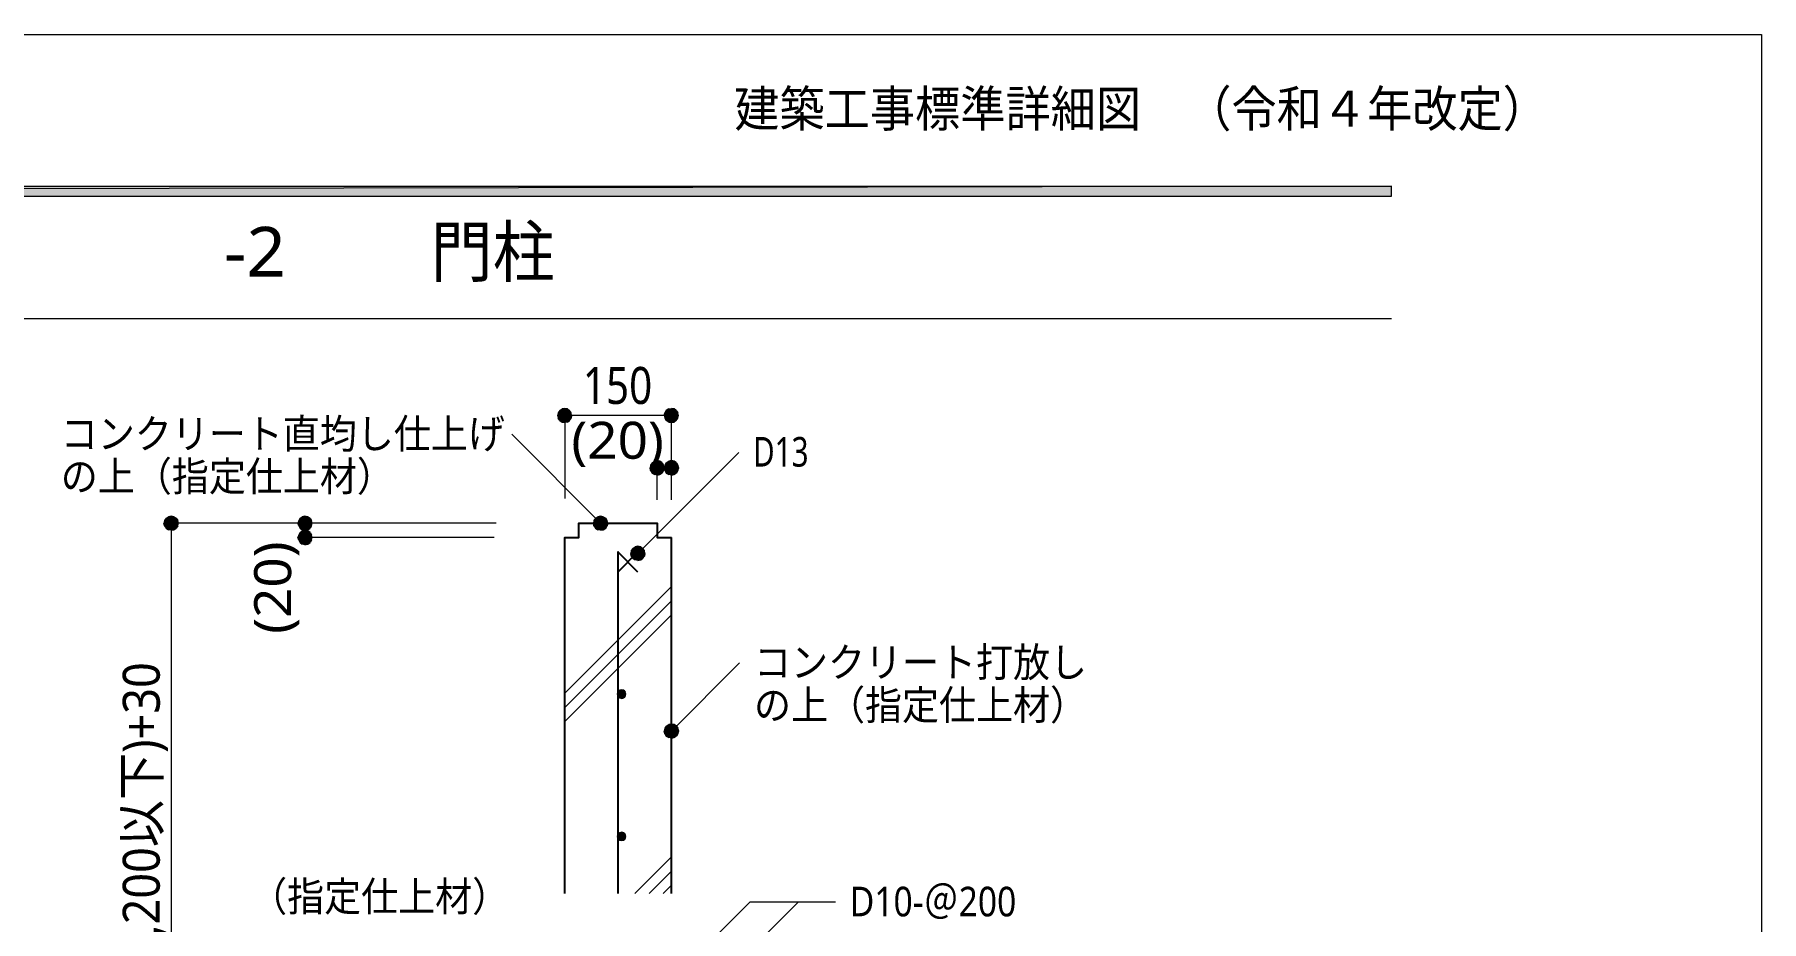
# Model space of a CAD drawing. Header units: millimetres. Extents: x 0 to 420, y 0 to 297.
# Drawn here: x 298.9 to 420.2, y 234.7 to 297 of the extents above; entities that cross this region are included whole.
import ezdxf
from ezdxf.enums import TextEntityAlignment as Align

# ---------------------------------------------------------------- set-up
doc = ezdxf.new("R2010")
doc.units = ezdxf.units.MM
doc.styles.add('kst32b', font='NotoSansJP-Variable.ttf')

msp = doc.modelspace()

# ---------------------------------------------------------------- hatches: boundary and pattern name
h = msp.add_hatch(color=7)
h.paths.add_polyline_path([(394.17, 285.62), (394.17, 286.32), (26.18, 285.62), (394.17, 285.62)])
h.paths.add_polyline_path([(394.17, 286.32), (26.18, 285.62), (26.18, 286.32), (394.17, 286.32)])
h = msp.add_hatch(color=7)
h.paths.add_polyline_path([(336.11, 270.7), (335.92, 270.68), (336.11, 270.21), (336.11, 270.7)])
h.paths.add_polyline_path([(335.92, 270.68), (336.11, 270.21), (335.75, 270.55), (335.92, 270.68)])
h.paths.add_polyline_path([(336.11, 270.21), (335.75, 270.55), (335.64, 270.4), (336.11, 270.21)])
h = msp.add_hatch(color=7)
h.paths.add_polyline_path([(336.55, 270.4), (336.44, 270.55), (336.11, 270.21), (336.55, 270.4)])
h.paths.add_polyline_path([(336.44, 270.55), (336.11, 270.21), (336.3, 270.68), (336.44, 270.55)])
h.paths.add_polyline_path([(336.11, 270.21), (336.3, 270.68), (336.11, 270.7), (336.11, 270.21)])
h = msp.add_hatch(color=7)
h.paths.add_polyline_path([(343.24, 270.55), (343.13, 270.4), (343.6, 270.21), (343.24, 270.55)])
h.paths.add_polyline_path([(343.13, 270.4), (343.6, 270.21), (343.09, 270.21), (343.13, 270.4)])
h.paths.add_polyline_path([(343.6, 270.21), (343.09, 270.21), (343.13, 270.02), (343.6, 270.21)])
h = msp.add_hatch(color=7)
h.paths.add_polyline_path([(343.79, 270.68), (343.6, 270.7), (343.6, 270.21), (343.79, 270.68)])
h.paths.add_polyline_path([(343.6, 270.7), (343.6, 270.21), (343.41, 270.68), (343.6, 270.7)])
h.paths.add_polyline_path([(343.6, 270.21), (343.41, 270.68), (343.24, 270.55), (343.6, 270.21)])
h = msp.add_hatch(color=7)
h.paths.add_polyline_path([(344.09, 270.21), (344.06, 270.4), (343.6, 270.21), (344.09, 270.21)])
h.paths.add_polyline_path([(344.06, 270.4), (343.6, 270.21), (343.94, 270.55), (344.06, 270.4)])
h.paths.add_polyline_path([(343.6, 270.21), (343.94, 270.55), (343.79, 270.68), (343.6, 270.21)])
for points in [[(335.64, 270.4), (335.6, 270.21), (336.11, 270.21), (335.64, 270.4)], [(344.06, 270.02), (344.09, 270.21), (343.6, 270.21), (344.06, 270.02)], [(342.79, 267), (342.6, 267.04), (342.6, 266.53), (342.79, 267)], [(343.79, 267), (343.6, 267.04), (343.6, 266.53), (343.79, 267)], [(308.65, 263.1), (308.46, 263.14), (308.46, 262.64), (308.65, 263.1)], [(318.05, 263.1), (317.86, 263.14), (317.86, 262.64), (318.05, 263.1)], [(318.05, 262.11), (317.86, 262.15), (317.86, 261.64), (318.05, 262.11)], [(338.81, 262.17), (338.98, 262.3), (338.62, 262.64), (338.81, 262.17)], [(341.44, 260.07), (341.59, 260.18), (341.25, 260.52), (341.44, 260.07)], [(343.79, 248.5), (343.6, 248.54), (343.6, 248.05), (343.79, 248.5)]]:
    msp.add_hatch(color=7).paths.add_polyline_path(points)
h = msp.add_hatch(color=7)
h.paths.add_polyline_path([(335.6, 270.21), (335.64, 270.02), (336.11, 270.21), (335.6, 270.21)])
h.paths.add_polyline_path([(335.64, 270.02), (336.11, 270.21), (335.75, 269.85), (335.64, 270.02)])
h.paths.add_polyline_path([(336.11, 270.21), (335.75, 269.85), (335.92, 269.75), (336.11, 270.21)])
h = msp.add_hatch(color=7)
h.paths.add_polyline_path([(335.92, 269.75), (336.11, 269.71), (336.11, 270.21), (335.92, 269.75)])
h.paths.add_polyline_path([(336.11, 269.71), (336.11, 270.21), (336.3, 269.75), (336.11, 269.71)])
h.paths.add_polyline_path([(336.11, 270.21), (336.3, 269.75), (336.44, 269.85), (336.11, 270.21)])
h = msp.add_hatch(color=7)
h.paths.add_polyline_path([(336.44, 269.85), (336.55, 270.02), (336.11, 270.21), (336.44, 269.85)])
h.paths.add_polyline_path([(336.55, 270.02), (336.11, 270.21), (336.59, 270.21), (336.55, 270.02)])
h.paths.add_polyline_path([(336.11, 270.21), (336.59, 270.21), (336.55, 270.4), (336.11, 270.21)])
h = msp.add_hatch(color=7)
h.paths.add_polyline_path([(343.13, 270.02), (343.24, 269.85), (343.6, 270.21), (343.13, 270.02)])
h.paths.add_polyline_path([(343.24, 269.85), (343.6, 270.21), (343.41, 269.75), (343.24, 269.85)])
h.paths.add_polyline_path([(343.6, 270.21), (343.41, 269.75), (343.6, 269.71), (343.6, 270.21)])
h = msp.add_hatch(color=7)
h.paths.add_polyline_path([(343.6, 269.71), (343.79, 269.75), (343.6, 270.21), (343.6, 269.71)])
h.paths.add_polyline_path([(343.79, 269.75), (343.6, 270.21), (343.94, 269.85), (343.79, 269.75)])
h.paths.add_polyline_path([(343.6, 270.21), (343.94, 269.85), (344.06, 270.02), (343.6, 270.21)])
h = msp.add_hatch(color=7)
h.paths.add_polyline_path([(342.6, 267.04), (342.41, 267), (342.6, 266.53), (342.6, 267.04)])
h.paths.add_polyline_path([(342.41, 267), (342.6, 266.53), (342.24, 266.89), (342.41, 267)])
h.paths.add_polyline_path([(342.6, 266.53), (342.24, 266.89), (342.14, 266.72), (342.6, 266.53)])
h = msp.add_hatch(color=7)
h.paths.add_polyline_path([(343.09, 266.53), (343.05, 266.72), (342.6, 266.53), (343.09, 266.53)])
h.paths.add_polyline_path([(343.05, 266.72), (342.6, 266.53), (342.94, 266.89), (343.05, 266.72)])
h.paths.add_polyline_path([(342.6, 266.53), (342.94, 266.89), (342.79, 267), (342.6, 266.53)])
h = msp.add_hatch(color=7)
h.paths.add_polyline_path([(343.6, 267.04), (343.41, 267), (343.6, 266.53), (343.6, 267.04)])
h.paths.add_polyline_path([(343.41, 267), (343.6, 266.53), (343.24, 266.89), (343.41, 267)])
h.paths.add_polyline_path([(343.6, 266.53), (343.24, 266.89), (343.13, 266.72), (343.6, 266.53)])
h = msp.add_hatch(color=7)
h.paths.add_polyline_path([(344.11, 266.53), (344.06, 266.72), (343.6, 266.53), (344.11, 266.53)])
h.paths.add_polyline_path([(344.06, 266.72), (343.6, 266.53), (343.96, 266.89), (344.06, 266.72)])
h.paths.add_polyline_path([(343.6, 266.53), (343.96, 266.89), (343.79, 267), (343.6, 266.53)])
h = msp.add_hatch(color=7)
h.paths.add_polyline_path([(342.14, 266.72), (342.1, 266.53), (342.6, 266.53), (342.14, 266.72)])
h.paths.add_polyline_path([(342.1, 266.53), (342.6, 266.53), (342.14, 266.34), (342.1, 266.53)])
h.paths.add_polyline_path([(342.6, 266.53), (342.14, 266.34), (342.24, 266.17), (342.6, 266.53)])
h = msp.add_hatch(color=7)
h.paths.add_polyline_path([(342.24, 266.17), (342.41, 266.07), (342.6, 266.53), (342.24, 266.17)])
h.paths.add_polyline_path([(342.41, 266.07), (342.6, 266.53), (342.6, 266.02), (342.41, 266.07)])
h.paths.add_polyline_path([(342.6, 266.53), (342.6, 266.02), (342.79, 266.07), (342.6, 266.53)])
h = msp.add_hatch(color=7)
h.paths.add_polyline_path([(342.79, 266.07), (342.94, 266.17), (342.6, 266.53), (342.79, 266.07)])
h.paths.add_polyline_path([(342.94, 266.17), (342.6, 266.53), (343.05, 266.34), (342.94, 266.17)])
h.paths.add_polyline_path([(342.6, 266.53), (343.05, 266.34), (343.09, 266.53), (342.6, 266.53)])
h = msp.add_hatch(color=7)
h.paths.add_polyline_path([(343.13, 266.72), (343.09, 266.53), (343.6, 266.53), (343.13, 266.72)])
h.paths.add_polyline_path([(343.09, 266.53), (343.6, 266.53), (343.13, 266.34), (343.09, 266.53)])
h.paths.add_polyline_path([(343.6, 266.53), (343.13, 266.34), (343.24, 266.17), (343.6, 266.53)])
h = msp.add_hatch(color=7)
h.paths.add_polyline_path([(343.24, 266.17), (343.41, 266.07), (343.6, 266.53), (343.24, 266.17)])
h.paths.add_polyline_path([(343.41, 266.07), (343.6, 266.53), (343.6, 266.02), (343.41, 266.07)])
h.paths.add_polyline_path([(343.6, 266.53), (343.6, 266.02), (343.79, 266.07), (343.6, 266.53)])
h = msp.add_hatch(color=7)
h.paths.add_polyline_path([(343.79, 266.07), (343.96, 266.17), (343.6, 266.53), (343.79, 266.07)])
h.paths.add_polyline_path([(343.96, 266.17), (343.6, 266.53), (344.06, 266.34), (343.96, 266.17)])
h.paths.add_polyline_path([(343.6, 266.53), (344.06, 266.34), (344.11, 266.53), (343.6, 266.53)])
h = msp.add_hatch(color=7)
h.paths.add_polyline_path([(308, 262.83), (307.95, 262.64), (308.46, 262.64), (308, 262.83)])
h.paths.add_polyline_path([(307.95, 262.64), (308.46, 262.64), (308, 262.45), (307.95, 262.64)])
h.paths.add_polyline_path([(308.46, 262.64), (308, 262.45), (308.1, 262.3), (308.46, 262.64)])
h = msp.add_hatch(color=7)
h.paths.add_polyline_path([(308.46, 263.14), (308.27, 263.1), (308.46, 262.64), (308.46, 263.14)])
h.paths.add_polyline_path([(308.27, 263.1), (308.46, 262.64), (308.1, 263), (308.27, 263.1)])
h.paths.add_polyline_path([(308.46, 262.64), (308.1, 263), (308, 262.83), (308.46, 262.64)])
h = msp.add_hatch(color=7)
h.paths.add_polyline_path([(308.1, 262.3), (308.27, 262.17), (308.46, 262.64), (308.1, 262.3)])
h.paths.add_polyline_path([(308.27, 262.17), (308.46, 262.64), (308.46, 262.15), (308.27, 262.17)])
h.paths.add_polyline_path([(308.46, 262.64), (308.46, 262.15), (308.65, 262.17), (308.46, 262.64)])
h = msp.add_hatch(color=7)
h.paths.add_polyline_path([(308.97, 262.64), (308.93, 262.83), (308.46, 262.64), (308.97, 262.64)])
h.paths.add_polyline_path([(308.93, 262.83), (308.46, 262.64), (308.82, 263), (308.93, 262.83)])
h.paths.add_polyline_path([(308.46, 262.64), (308.82, 263), (308.65, 263.1), (308.46, 262.64)])
h = msp.add_hatch(color=7)
h.paths.add_polyline_path([(308.65, 262.17), (308.82, 262.3), (308.46, 262.64), (308.65, 262.17)])
h.paths.add_polyline_path([(308.82, 262.3), (308.46, 262.64), (308.93, 262.45), (308.82, 262.3)])
h.paths.add_polyline_path([(308.46, 262.64), (308.93, 262.45), (308.97, 262.64), (308.46, 262.64)])
h = msp.add_hatch(color=7)
h.paths.add_polyline_path([(317.42, 262.83), (317.37, 262.64), (317.86, 262.64), (317.42, 262.83)])
h.paths.add_polyline_path([(317.37, 262.64), (317.86, 262.64), (317.42, 262.45), (317.37, 262.64)])
h.paths.add_polyline_path([(317.86, 262.64), (317.42, 262.45), (317.52, 262.3), (317.86, 262.64)])
h = msp.add_hatch(color=7)
h.paths.add_polyline_path([(317.86, 263.14), (317.67, 263.1), (317.86, 262.64), (317.86, 263.14)])
h.paths.add_polyline_path([(317.67, 263.1), (317.86, 262.64), (317.52, 263), (317.67, 263.1)])
h.paths.add_polyline_path([(317.86, 262.64), (317.52, 263), (317.42, 262.83), (317.86, 262.64)])
h = msp.add_hatch(color=7)
h.paths.add_polyline_path([(317.86, 262.15), (317.67, 262.11), (317.86, 261.64), (317.86, 262.15)])
h.paths.add_polyline_path([(317.67, 262.11), (317.86, 261.64), (317.52, 262), (317.67, 262.11)])
h.paths.add_polyline_path([(317.86, 261.64), (317.52, 262), (317.42, 261.83), (317.86, 261.64)])
h = msp.add_hatch(color=7)
h.paths.add_polyline_path([(317.52, 262.3), (317.67, 262.17), (317.86, 262.64), (317.52, 262.3)])
h.paths.add_polyline_path([(317.67, 262.17), (317.86, 262.64), (317.86, 262.15), (317.67, 262.17)])
h.paths.add_polyline_path([(317.86, 262.64), (317.86, 262.15), (318.05, 262.17), (317.86, 262.64)])
h = msp.add_hatch(color=7)
h.paths.add_polyline_path([(318.37, 262.64), (318.33, 262.83), (317.86, 262.64), (318.37, 262.64)])
h.paths.add_polyline_path([(318.33, 262.83), (317.86, 262.64), (318.22, 263), (318.33, 262.83)])
h.paths.add_polyline_path([(317.86, 262.64), (318.22, 263), (318.05, 263.1), (317.86, 262.64)])
h = msp.add_hatch(color=7)
h.paths.add_polyline_path([(318.05, 262.17), (318.22, 262.3), (317.86, 262.64), (318.05, 262.17)])
h.paths.add_polyline_path([(318.22, 262.3), (317.86, 262.64), (318.33, 262.45), (318.22, 262.3)])
h.paths.add_polyline_path([(317.86, 262.64), (318.33, 262.45), (318.37, 262.64), (317.86, 262.64)])
h = msp.add_hatch(color=7)
h.paths.add_polyline_path([(318.37, 261.64), (318.33, 261.83), (317.86, 261.64), (318.37, 261.64)])
h.paths.add_polyline_path([(318.33, 261.83), (317.86, 261.64), (318.22, 262), (318.33, 261.83)])
h.paths.add_polyline_path([(317.86, 261.64), (318.22, 262), (318.05, 262.11), (317.86, 261.64)])
h = msp.add_hatch(color=7)
h.paths.add_polyline_path([(338.16, 262.83), (338.12, 262.64), (338.62, 262.64), (338.16, 262.83)])
h.paths.add_polyline_path([(338.12, 262.64), (338.62, 262.64), (338.16, 262.45), (338.12, 262.64)])
h.paths.add_polyline_path([(338.62, 262.64), (338.16, 262.45), (338.26, 262.3), (338.62, 262.64)])
h = msp.add_hatch(color=7)
h.paths.add_polyline_path([(338.62, 263.14), (338.43, 263.1), (338.62, 262.64), (338.62, 263.14)])
h.paths.add_polyline_path([(338.43, 263.1), (338.62, 262.64), (338.26, 263), (338.43, 263.1)])
h.paths.add_polyline_path([(338.62, 262.64), (338.26, 263), (338.16, 262.83), (338.62, 262.64)])
h = msp.add_hatch(color=7)
h.paths.add_polyline_path([(338.26, 262.3), (338.43, 262.17), (338.62, 262.64), (338.26, 262.3)])
h.paths.add_polyline_path([(338.43, 262.17), (338.62, 262.64), (338.62, 262.15), (338.43, 262.17)])
h.paths.add_polyline_path([(338.62, 262.64), (338.62, 262.15), (338.81, 262.17), (338.62, 262.64)])
h = msp.add_hatch(color=7)
h.paths.add_polyline_path([(339.09, 262.83), (338.98, 263), (338.62, 262.64), (339.09, 262.83)])
h.paths.add_polyline_path([(338.98, 263), (338.62, 262.64), (338.81, 263.1), (338.98, 263)])
h.paths.add_polyline_path([(338.62, 262.64), (338.81, 263.1), (338.62, 263.14), (338.62, 262.64)])
h = msp.add_hatch(color=7)
h.paths.add_polyline_path([(338.98, 262.3), (339.09, 262.45), (338.62, 262.64), (338.98, 262.3)])
h.paths.add_polyline_path([(339.09, 262.45), (338.62, 262.64), (339.13, 262.64), (339.09, 262.45)])
h.paths.add_polyline_path([(338.62, 262.64), (339.13, 262.64), (339.09, 262.83), (338.62, 262.64)])
h = msp.add_hatch(color=7)
h.paths.add_polyline_path([(317.42, 261.83), (317.37, 261.64), (317.86, 261.64), (317.42, 261.83)])
h.paths.add_polyline_path([(317.37, 261.64), (317.86, 261.64), (317.42, 261.45), (317.37, 261.64)])
h.paths.add_polyline_path([(317.86, 261.64), (317.42, 261.45), (317.52, 261.28), (317.86, 261.64)])
h = msp.add_hatch(color=7)
h.paths.add_polyline_path([(317.52, 261.28), (317.67, 261.18), (317.86, 261.64), (317.52, 261.28)])
h.paths.add_polyline_path([(317.67, 261.18), (317.86, 261.64), (317.86, 261.13), (317.67, 261.18)])
h.paths.add_polyline_path([(317.86, 261.64), (317.86, 261.13), (318.05, 261.18), (317.86, 261.64)])
h = msp.add_hatch(color=7)
h.paths.add_polyline_path([(318.05, 261.18), (318.22, 261.28), (317.86, 261.64), (318.05, 261.18)])
h.paths.add_polyline_path([(318.22, 261.28), (317.86, 261.64), (318.33, 261.45), (318.22, 261.28)])
h.paths.add_polyline_path([(317.86, 261.64), (318.33, 261.45), (318.37, 261.64), (317.86, 261.64)])
h = msp.add_hatch(color=7)
h.paths.add_polyline_path([(341.25, 261.03), (341.06, 260.98), (341.25, 260.52), (341.25, 261.03)])
h.paths.add_polyline_path([(341.06, 260.98), (341.25, 260.52), (340.89, 260.88), (341.06, 260.98)])
h.paths.add_polyline_path([(341.25, 260.52), (340.89, 260.88), (340.78, 260.73), (341.25, 260.52)])
h = msp.add_hatch(color=7)
h.paths.add_polyline_path([(341.71, 260.73), (341.59, 260.88), (341.25, 260.52), (341.71, 260.73)])
h.paths.add_polyline_path([(341.59, 260.88), (341.25, 260.52), (341.44, 260.98), (341.59, 260.88)])
h.paths.add_polyline_path([(341.25, 260.52), (341.44, 260.98), (341.25, 261.03), (341.25, 260.52)])
h = msp.add_hatch(color=7)
h.paths.add_polyline_path([(340.78, 260.73), (340.74, 260.52), (341.25, 260.52), (340.78, 260.73)])
h.paths.add_polyline_path([(340.74, 260.52), (341.25, 260.52), (340.78, 260.33), (340.74, 260.52)])
h.paths.add_polyline_path([(341.25, 260.52), (340.78, 260.33), (340.89, 260.18), (341.25, 260.52)])
h = msp.add_hatch(color=7)
h.paths.add_polyline_path([(340.89, 260.18), (341.06, 260.07), (341.25, 260.52), (340.89, 260.18)])
h.paths.add_polyline_path([(341.06, 260.07), (341.25, 260.52), (341.25, 260.03), (341.06, 260.07)])
h.paths.add_polyline_path([(341.25, 260.52), (341.25, 260.03), (341.44, 260.07), (341.25, 260.52)])
h = msp.add_hatch(color=7)
h.paths.add_polyline_path([(341.59, 260.18), (341.71, 260.33), (341.25, 260.52), (341.59, 260.18)])
h.paths.add_polyline_path([(341.71, 260.33), (341.25, 260.52), (341.74, 260.52), (341.71, 260.33)])
h.paths.add_polyline_path([(341.25, 260.52), (341.74, 260.52), (341.71, 260.73), (341.25, 260.52)])
h = msp.add_hatch(color=7)
h.paths.add_polyline_path([(340.11, 250.95), (339.94, 250.91), (340.11, 250.63), (340.11, 250.95)])
h.paths.add_polyline_path([(339.94, 250.91), (340.11, 250.63), (339.83, 250.78), (339.94, 250.91)])
h.paths.add_polyline_path([(340.11, 250.63), (339.83, 250.78), (339.79, 250.63), (340.11, 250.63)])
h = msp.add_hatch(color=7)
h.paths.add_polyline_path([(339.79, 250.63), (339.83, 250.49), (340.11, 250.63), (339.79, 250.63)])
h.paths.add_polyline_path([(339.83, 250.49), (340.11, 250.63), (339.94, 250.38), (339.83, 250.49)])
h.paths.add_polyline_path([(340.11, 250.63), (339.94, 250.38), (340.11, 250.34), (340.11, 250.63)])
h = msp.add_hatch(color=7)
h.paths.add_polyline_path([(340.4, 250.63), (340.36, 250.78), (340.11, 250.63), (340.4, 250.63)])
h.paths.add_polyline_path([(340.36, 250.78), (340.11, 250.63), (340.25, 250.91), (340.36, 250.78)])
h.paths.add_polyline_path([(340.11, 250.63), (340.25, 250.91), (340.11, 250.95), (340.11, 250.63)])
h = msp.add_hatch(color=7)
h.paths.add_polyline_path([(340.11, 250.34), (340.25, 250.38), (340.11, 250.63), (340.11, 250.34)])
h.paths.add_polyline_path([(340.25, 250.38), (340.11, 250.63), (340.36, 250.49), (340.25, 250.38)])
h.paths.add_polyline_path([(340.11, 250.63), (340.36, 250.49), (340.4, 250.63), (340.11, 250.63)])
h = msp.add_hatch(color=7)
h.paths.add_polyline_path([(343.13, 248.24), (343.09, 248.05), (343.6, 248.05), (343.13, 248.24)])
h.paths.add_polyline_path([(343.09, 248.05), (343.6, 248.05), (343.13, 247.86), (343.09, 248.05)])
h.paths.add_polyline_path([(343.6, 248.05), (343.13, 247.86), (343.24, 247.69), (343.6, 248.05)])
h = msp.add_hatch(color=7)
h.paths.add_polyline_path([(343.6, 248.54), (343.41, 248.5), (343.6, 248.05), (343.6, 248.54)])
h.paths.add_polyline_path([(343.41, 248.5), (343.6, 248.05), (343.24, 248.39), (343.41, 248.5)])
h.paths.add_polyline_path([(343.6, 248.05), (343.24, 248.39), (343.13, 248.24), (343.6, 248.05)])
h = msp.add_hatch(color=7)
h.paths.add_polyline_path([(343.24, 247.69), (343.41, 247.59), (343.6, 248.05), (343.24, 247.69)])
h.paths.add_polyline_path([(343.41, 247.59), (343.6, 248.05), (343.6, 247.54), (343.41, 247.59)])
h.paths.add_polyline_path([(343.6, 248.05), (343.6, 247.54), (343.79, 247.59), (343.6, 248.05)])
h = msp.add_hatch(color=7)
h.paths.add_polyline_path([(344.11, 248.05), (344.06, 248.24), (343.6, 248.05), (344.11, 248.05)])
h.paths.add_polyline_path([(344.06, 248.24), (343.6, 248.05), (343.96, 248.39), (344.06, 248.24)])
h.paths.add_polyline_path([(343.6, 248.05), (343.96, 248.39), (343.79, 248.5), (343.6, 248.05)])
h = msp.add_hatch(color=7)
h.paths.add_polyline_path([(343.79, 247.59), (343.96, 247.69), (343.6, 248.05), (343.79, 247.59)])
h.paths.add_polyline_path([(343.96, 247.69), (343.6, 248.05), (344.06, 247.86), (343.96, 247.69)])
h.paths.add_polyline_path([(343.6, 248.05), (344.06, 247.86), (344.11, 248.05), (343.6, 248.05)])
h = msp.add_hatch(color=7)
h.paths.add_polyline_path([(340.11, 240.94), (339.94, 240.9), (340.11, 240.64), (340.11, 240.94)])
h.paths.add_polyline_path([(339.94, 240.9), (340.11, 240.64), (339.83, 240.79), (339.94, 240.9)])
h.paths.add_polyline_path([(340.11, 240.64), (339.83, 240.79), (339.79, 240.64), (340.11, 240.64)])
h = msp.add_hatch(color=7)
h.paths.add_polyline_path([(339.79, 240.64), (339.83, 240.5), (340.11, 240.64), (339.79, 240.64)])
h.paths.add_polyline_path([(339.83, 240.5), (340.11, 240.64), (339.94, 240.39), (339.83, 240.5)])
h.paths.add_polyline_path([(340.11, 240.64), (339.94, 240.39), (340.11, 240.35), (340.11, 240.64)])
h = msp.add_hatch(color=7)
h.paths.add_polyline_path([(340.4, 240.64), (340.36, 240.79), (340.11, 240.64), (340.4, 240.64)])
h.paths.add_polyline_path([(340.36, 240.79), (340.11, 240.64), (340.25, 240.9), (340.36, 240.79)])
h.paths.add_polyline_path([(340.11, 240.64), (340.25, 240.9), (340.11, 240.94), (340.11, 240.64)])
h = msp.add_hatch(color=7)
h.paths.add_polyline_path([(340.11, 240.35), (340.25, 240.39), (340.11, 240.64), (340.11, 240.35)])
h.paths.add_polyline_path([(340.25, 240.39), (340.11, 240.64), (340.36, 240.5), (340.25, 240.39)])
h.paths.add_polyline_path([(340.11, 240.64), (340.36, 240.5), (340.4, 240.64), (340.11, 240.64)])

# ---------------------------------------------------------------- linework, layer by layer
at = {"lineweight": 13}
msp.add_lwpolyline([(0.19, 0), (0.19, 296.97), (420.16, 296.97), (420.16, 0)], close=True, dxfattribs=at)
at = {"lineweight": 0}
for points in [[(394.17, 285.62), (394.17, 286.32), (26.18, 285.62)], [(394.17, 286.32), (26.18, 285.62), (26.18, 286.32)], [(336.11, 270.21), (335.75, 270.55), (335.64, 270.4)], [(335.92, 270.68), (336.11, 270.21), (335.75, 270.55)], [(336.11, 270.7), (335.92, 270.68), (336.11, 270.21)], [(336.11, 270.21), (336.3, 270.68), (336.11, 270.7)], [(336.44, 270.55), (336.11, 270.21), (336.3, 270.68)], [(336.55, 270.4), (336.44, 270.55), (336.11, 270.21)], [(343.24, 270.55), (343.13, 270.4), (343.6, 270.21)], [(343.6, 270.21), (343.41, 270.68), (343.24, 270.55)], [(343.6, 270.7), (343.6, 270.21), (343.41, 270.68)], [(343.79, 270.68), (343.6, 270.7), (343.6, 270.21)], [(343.6, 270.21), (343.94, 270.55), (343.79, 270.68)], [(344.06, 270.4), (343.6, 270.21), (343.94, 270.55)], [(335.64, 270.4), (335.6, 270.21), (336.11, 270.21)], [(335.6, 270.21), (335.64, 270.02), (336.11, 270.21)], [(335.64, 270.02), (336.11, 270.21), (335.75, 269.85)], [(336.11, 270.21), (335.75, 269.85), (335.92, 269.75)], [(335.92, 269.75), (336.11, 269.71), (336.11, 270.21)], [(336.11, 270.21), (336.59, 270.21), (336.55, 270.4)], [(336.11, 269.71), (336.11, 270.21), (336.3, 269.75)], [(336.11, 270.21), (336.3, 269.75), (336.44, 269.85)], [(336.44, 269.85), (336.55, 270.02), (336.11, 270.21)], [(336.55, 270.02), (336.11, 270.21), (336.59, 270.21)], [(343.13, 270.4), (343.6, 270.21), (343.09, 270.21)], [(343.6, 270.21), (343.09, 270.21), (343.13, 270.02)], [(343.13, 270.02), (343.24, 269.85), (343.6, 270.21)], [(343.24, 269.85), (343.6, 270.21), (343.41, 269.75)], [(343.6, 270.21), (343.41, 269.75), (343.6, 269.71)], [(344.09, 270.21), (344.06, 270.4), (343.6, 270.21)], [(343.6, 269.71), (343.79, 269.75), (343.6, 270.21)], [(343.79, 269.75), (343.6, 270.21), (343.94, 269.85)], [(343.6, 270.21), (343.94, 269.85), (344.06, 270.02)], [(344.06, 270.02), (344.09, 270.21), (343.6, 270.21)], [(342.6, 266.53), (342.24, 266.89), (342.14, 266.72)], [(342.41, 267), (342.6, 266.53), (342.24, 266.89)], [(342.6, 267.04), (342.41, 267), (342.6, 266.53)], [(342.79, 267), (342.6, 267.04), (342.6, 266.53)], [(342.6, 266.53), (342.94, 266.89), (342.79, 267)], [(343.05, 266.72), (342.6, 266.53), (342.94, 266.89)], [(343.6, 266.53), (343.24, 266.89), (343.13, 266.72)], [(343.41, 267), (343.6, 266.53), (343.24, 266.89)], [(343.6, 267.04), (343.41, 267), (343.6, 266.53)], [(343.79, 267), (343.6, 267.04), (343.6, 266.53)], [(343.6, 266.53), (343.96, 266.89), (343.79, 267)], [(344.06, 266.72), (343.6, 266.53), (343.96, 266.89)], [(342.14, 266.72), (342.1, 266.53), (342.6, 266.53)], [(342.1, 266.53), (342.6, 266.53), (342.14, 266.34)], [(342.6, 266.53), (342.14, 266.34), (342.24, 266.17)], [(342.24, 266.17), (342.41, 266.07), (342.6, 266.53)], [(342.41, 266.07), (342.6, 266.53), (342.6, 266.02)], [(343.09, 266.53), (343.05, 266.72), (342.6, 266.53)], [(342.6, 266.53), (342.6, 266.02), (342.79, 266.07)], [(342.79, 266.07), (342.94, 266.17), (342.6, 266.53)], [(342.94, 266.17), (342.6, 266.53), (343.05, 266.34)], [(342.6, 266.53), (343.05, 266.34), (343.09, 266.53)], [(343.13, 266.72), (343.09, 266.53), (343.6, 266.53)], [(343.09, 266.53), (343.6, 266.53), (343.13, 266.34)], [(343.6, 266.53), (343.13, 266.34), (343.24, 266.17)], [(343.24, 266.17), (343.41, 266.07), (343.6, 266.53)], [(343.41, 266.07), (343.6, 266.53), (343.6, 266.02)], [(344.11, 266.53), (344.06, 266.72), (343.6, 266.53)], [(343.6, 266.53), (343.6, 266.02), (343.79, 266.07)], [(343.79, 266.07), (343.96, 266.17), (343.6, 266.53)], [(343.96, 266.17), (343.6, 266.53), (344.06, 266.34)], [(343.6, 266.53), (344.06, 266.34), (344.11, 266.53)], [(308, 262.83), (307.95, 262.64), (308.46, 262.64)], [(307.95, 262.64), (308.46, 262.64), (308, 262.45)], [(308.46, 262.64), (308.1, 263), (308, 262.83)], [(308.46, 262.64), (308, 262.45), (308.1, 262.3)], [(308.27, 263.1), (308.46, 262.64), (308.1, 263)], [(308.1, 262.3), (308.27, 262.17), (308.46, 262.64)], [(308.46, 263.14), (308.27, 263.1), (308.46, 262.64)], [(308.27, 262.17), (308.46, 262.64), (308.46, 262.15)], [(308.65, 263.1), (308.46, 263.14), (308.46, 262.64)], [(308.46, 262.64), (308.82, 263), (308.65, 263.1)], [(308.93, 262.83), (308.46, 262.64), (308.82, 263)], [(308.97, 262.64), (308.93, 262.83), (308.46, 262.64)], [(308.46, 262.64), (308.46, 262.15), (308.65, 262.17)], [(308.65, 262.17), (308.82, 262.3), (308.46, 262.64)], [(308.82, 262.3), (308.46, 262.64), (308.93, 262.45)], [(308.46, 262.64), (308.93, 262.45), (308.97, 262.64)], [(317.42, 262.83), (317.37, 262.64), (317.86, 262.64)], [(317.37, 262.64), (317.86, 262.64), (317.42, 262.45)], [(317.86, 262.64), (317.52, 263), (317.42, 262.83)], [(317.86, 262.64), (317.42, 262.45), (317.52, 262.3)], [(317.86, 261.64), (317.52, 262), (317.42, 261.83)], [(317.67, 263.1), (317.86, 262.64), (317.52, 263)], [(317.52, 262.3), (317.67, 262.17), (317.86, 262.64)], [(317.67, 262.11), (317.86, 261.64), (317.52, 262)], [(317.86, 263.14), (317.67, 263.1), (317.86, 262.64)], [(317.67, 262.17), (317.86, 262.64), (317.86, 262.15)], [(317.86, 262.15), (317.67, 262.11), (317.86, 261.64)], [(318.05, 263.1), (317.86, 263.14), (317.86, 262.64)], [(317.86, 262.64), (318.22, 263), (318.05, 263.1)], [(318.33, 262.83), (317.86, 262.64), (318.22, 263)], [(318.37, 262.64), (318.33, 262.83), (317.86, 262.64)], [(317.86, 262.64), (317.86, 262.15), (318.05, 262.17)], [(318.05, 262.17), (318.22, 262.3), (317.86, 262.64)], [(318.22, 262.3), (317.86, 262.64), (318.33, 262.45)], [(317.86, 262.64), (318.33, 262.45), (318.37, 262.64)], [(318.05, 262.11), (317.86, 262.15), (317.86, 261.64)], [(317.86, 261.64), (318.22, 262), (318.05, 262.11)], [(318.33, 261.83), (317.86, 261.64), (318.22, 262)], [(338.16, 262.83), (338.12, 262.64), (338.62, 262.64)], [(338.12, 262.64), (338.62, 262.64), (338.16, 262.45)], [(338.62, 262.64), (338.26, 263), (338.16, 262.83)], [(338.62, 262.64), (338.16, 262.45), (338.26, 262.3)], [(338.43, 263.1), (338.62, 262.64), (338.26, 263)], [(338.26, 262.3), (338.43, 262.17), (338.62, 262.64)], [(338.62, 263.14), (338.43, 263.1), (338.62, 262.64)], [(338.43, 262.17), (338.62, 262.64), (338.62, 262.15)], [(338.62, 262.64), (338.81, 263.1), (338.62, 263.14)], [(338.98, 263), (338.62, 262.64), (338.81, 263.1)], [(339.09, 262.83), (338.98, 263), (338.62, 262.64)], [(338.62, 262.64), (339.13, 262.64), (339.09, 262.83)], [(338.98, 262.3), (339.09, 262.45), (338.62, 262.64)], [(339.09, 262.45), (338.62, 262.64), (339.13, 262.64)], [(338.62, 262.64), (338.62, 262.15), (338.81, 262.17)], [(338.81, 262.17), (338.98, 262.3), (338.62, 262.64)], [(317.42, 261.83), (317.37, 261.64), (317.86, 261.64)], [(317.37, 261.64), (317.86, 261.64), (317.42, 261.45)], [(317.86, 261.64), (317.42, 261.45), (317.52, 261.28)], [(317.52, 261.28), (317.67, 261.18), (317.86, 261.64)], [(317.67, 261.18), (317.86, 261.64), (317.86, 261.13)], [(318.37, 261.64), (318.33, 261.83), (317.86, 261.64)], [(317.86, 261.64), (317.86, 261.13), (318.05, 261.18)], [(318.05, 261.18), (318.22, 261.28), (317.86, 261.64)], [(318.22, 261.28), (317.86, 261.64), (318.33, 261.45)], [(317.86, 261.64), (318.33, 261.45), (318.37, 261.64)], [(341.25, 260.52), (340.89, 260.88), (340.78, 260.73)], [(341.06, 260.98), (341.25, 260.52), (340.89, 260.88)], [(341.25, 261.03), (341.06, 260.98), (341.25, 260.52)], [(341.25, 260.52), (341.44, 260.98), (341.25, 261.03)], [(341.59, 260.88), (341.25, 260.52), (341.44, 260.98)], [(341.71, 260.73), (341.59, 260.88), (341.25, 260.52)], [(340.78, 260.73), (340.74, 260.52), (341.25, 260.52)], [(340.74, 260.52), (341.25, 260.52), (340.78, 260.33)], [(341.25, 260.52), (340.78, 260.33), (340.89, 260.18)], [(340.89, 260.18), (341.06, 260.07), (341.25, 260.52)], [(341.06, 260.07), (341.25, 260.52), (341.25, 260.03)], [(341.25, 260.52), (341.74, 260.52), (341.71, 260.73)], [(341.59, 260.18), (341.71, 260.33), (341.25, 260.52)], [(341.71, 260.33), (341.25, 260.52), (341.74, 260.52)], [(341.25, 260.52), (341.25, 260.03), (341.44, 260.07)], [(341.44, 260.07), (341.59, 260.18), (341.25, 260.52)], [(340.11, 250.63), (339.83, 250.78), (339.79, 250.63)], [(339.79, 250.63), (339.83, 250.49), (340.11, 250.63)], [(339.94, 250.91), (340.11, 250.63), (339.83, 250.78)], [(339.83, 250.49), (340.11, 250.63), (339.94, 250.38)], [(340.11, 250.95), (339.94, 250.91), (340.11, 250.63)], [(340.11, 250.63), (339.94, 250.38), (340.11, 250.34)], [(340.11, 250.63), (340.25, 250.91), (340.11, 250.95)], [(340.36, 250.78), (340.11, 250.63), (340.25, 250.91)], [(340.4, 250.63), (340.36, 250.78), (340.11, 250.63)], [(340.11, 250.34), (340.25, 250.38), (340.11, 250.63)], [(340.25, 250.38), (340.11, 250.63), (340.36, 250.49)], [(340.11, 250.63), (340.36, 250.49), (340.4, 250.63)], [(343.13, 248.24), (343.09, 248.05), (343.6, 248.05)], [(343.09, 248.05), (343.6, 248.05), (343.13, 247.86)], [(343.6, 248.05), (343.24, 248.39), (343.13, 248.24)], [(343.6, 248.05), (343.13, 247.86), (343.24, 247.69)], [(343.41, 248.5), (343.6, 248.05), (343.24, 248.39)], [(343.24, 247.69), (343.41, 247.59), (343.6, 248.05)], [(343.6, 248.54), (343.41, 248.5), (343.6, 248.05)], [(343.41, 247.59), (343.6, 248.05), (343.6, 247.54)], [(343.79, 248.5), (343.6, 248.54), (343.6, 248.05)], [(343.6, 248.05), (343.96, 248.39), (343.79, 248.5)], [(344.06, 248.24), (343.6, 248.05), (343.96, 248.39)], [(344.11, 248.05), (344.06, 248.24), (343.6, 248.05)], [(343.6, 248.05), (343.6, 247.54), (343.79, 247.59)], [(343.79, 247.59), (343.96, 247.69), (343.6, 248.05)], [(343.96, 247.69), (343.6, 248.05), (344.06, 247.86)], [(343.6, 248.05), (344.06, 247.86), (344.11, 248.05)], [(340.11, 240.64), (339.83, 240.79), (339.79, 240.64)], [(339.79, 240.64), (339.83, 240.5), (340.11, 240.64)], [(339.94, 240.9), (340.11, 240.64), (339.83, 240.79)], [(339.83, 240.5), (340.11, 240.64), (339.94, 240.39)], [(340.11, 240.94), (339.94, 240.9), (340.11, 240.64)], [(340.11, 240.64), (339.94, 240.39), (340.11, 240.35)], [(340.11, 240.64), (340.25, 240.9), (340.11, 240.94)], [(340.36, 240.79), (340.11, 240.64), (340.25, 240.9)], [(340.4, 240.64), (340.36, 240.79), (340.11, 240.64)], [(340.11, 240.35), (340.25, 240.39), (340.11, 240.64)], [(340.25, 240.39), (340.11, 240.64), (340.36, 240.5)], [(340.11, 240.64), (340.36, 240.5), (340.4, 240.64)]]:
    msp.add_lwpolyline(points, close=True, dxfattribs=at)
at = {"lineweight": 13}
for points in [[(394.17, 276.99), (26.18, 276.99)], [(343.6, 264.29), (343.6, 270.21), (336.11, 270.21), (336.11, 264.39)], [(338.62, 262.64), (332.38, 268.9)], [(341.25, 260.52), (348.34, 267.61)], [(342.6, 264.29), (342.6, 266.53)], [(342.6, 266.53), (343.6, 266.53)], [(308.46, 262.64), (308.46, 216.15), (308.46, 191.13)], [(331.28, 262.64), (308.46, 262.64)], [(317.86, 261.64), (317.86, 262.64)], [(331.15, 261.64), (317.86, 261.64)], [(336.11, 250.7), (343.6, 258.21)], [(336.11, 249.7), (343.6, 257.2)], [(336.11, 248.71), (343.6, 256.2)], [(343.6, 248.05), (348.38, 252.84)], [(341.04, 236.64), (343.6, 239.2)], [(342.03, 236.64), (343.6, 238.21)], [(343.03, 236.64), (343.6, 237.21)], [(339.85, 223.35), (352.53, 236.05)], [(340.25, 227.14), (349.14, 236.05)], [(349.14, 236.05), (355.13, 236.05)]]:
    msp.add_lwpolyline(points, dxfattribs=at)
at = {"lineweight": 25}
for points in [[(336.11, 236.64), (336.11, 261.64), (337.1, 261.64), (337.1, 262.64), (342.6, 262.64), (342.6, 261.64), (343.6, 261.64)], [(343.6, 236.64), (343.6, 261.64)], [(341.23, 259.21), (339.83, 260.63)], [(339.83, 259.21), (341.25, 260.63)], [(339.85, 236.64), (339.85, 260.65)]]:
    msp.add_lwpolyline(points, dxfattribs=at)
for points in [[(340.34, 250.65), (340.32, 250.74), (340.27, 250.82), (340.19, 250.87), (340.1, 250.89), (340, 250.87), (339.92, 250.82), (339.87, 250.74), (339.85, 250.65), (339.87, 250.55), (339.92, 250.47), (340, 250.42), (340.1, 250.4), (340.19, 250.42), (340.27, 250.47), (340.32, 250.55)], [(340.34, 240.65), (340.32, 240.75), (340.27, 240.83), (340.19, 240.88), (340.1, 240.9), (340, 240.88), (339.92, 240.83), (339.87, 240.75), (339.85, 240.65), (339.87, 240.56), (339.92, 240.48), (340, 240.43), (340.1, 240.41), (340.19, 240.43), (340.27, 240.48), (340.32, 240.56)]]:
    msp.add_lwpolyline(points, close=True, dxfattribs=at)

# ---------------------------------------------------------------- texts
at = {"style": 'kst32b'}
for s, height, p, p2 in [('建築工事標準詳細図\u3000（令和４年改定）', 2.54, (348.01, 290.49), (405.16, 290.49)), ('門柱', 3.491, (326.69, 279.97), (335.41, 279.97)), ('-2', 3.491, (312.17, 279.97), (316.53, 279.97)), ('150', 2.599, (337.38, 271.02), (342.25, 271.02)), ('コンクリート直均し仕上げ', 2.0791, (300.71, 267.89), (331.9, 267.89)), ('(20)', 2.599, (336.57, 267.17), (343.07, 267.17)), ('D13', 2.079, (349.33, 266.62), (353.23, 266.62)), ('の上（指定仕上材）', 2.079, (300.71, 264.9), (324.11, 264.9)), ('(20)', 2.599, (316.89, 254.87), (316.89, 261.37)), ('コンクリート打放し', 2.079, (349.4, 251.84), (372.79, 251.84)), ('H(1,200以下)+30', 2.5989, (307.66, 228.52), (307.66, 252.88)), ('の上（指定仕上材）', 2.079, (349.4, 248.84), (372.79, 248.84)), ('（指定仕上材）', 2.079, (314.01, 235.39), (332.2, 235.39)), ('D10-＠200', 2.079, (356.13, 235.03), (367.82, 235.03))]:
    msp.add_text(s, height=height, dxfattribs=at).set_placement(p, p2, align=Align.FIT)

doc.saveas('drawing.dxf')
